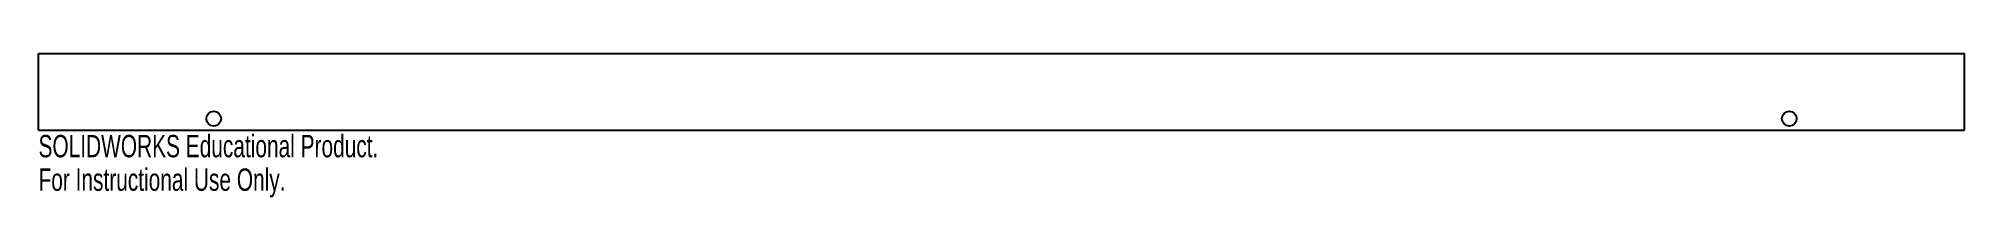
# Model space of a CAD drawing. Header units: millimetres. Extents: x 0 to 418, y -15 to 17.
import ezdxf

# ---------------------------------------------------------------- set-up
doc = ezdxf.new("R2010")
doc.units = ezdxf.units.MM
doc.styles.add('SLDTEXTSTYLE0', font='TXT', dxfattribs={"width": 0.7})

msp = doc.modelspace()

# ---------------------------------------------------------------- linework, layer by layer
at = {"color": 7, "linetype": 'Continuous'}
for p, q in [((0, 0), (0, 16.6)), ((0, 16.6), (417.6, 16.6)), ((417.6, 0), (417.6, 16.6)), ((0, 0), (417.6, 0))]:
    msp.add_line(p, q, dxfattribs=at)
for centre in [(38, 2.5), (379.6, 2.5)]:
    msp.add_circle(centre, 1.6, dxfattribs=at)

# ---------------------------------------------------------------- texts
at = {"color": 7, "linetype": 'Continuous', "char_height": 4.8336, "attachment_point": 1, "style": 'SLDTEXTSTYLE0'}
for s, insert in [('SOLIDWORKS Educational Product.', (0, -1.02)), ('For Instructional Use Only.', (0, -8.27))]:
    msp.add_mtext(s, dxfattribs=dict(at, insert=insert))

doc.saveas('drawing.dxf')
